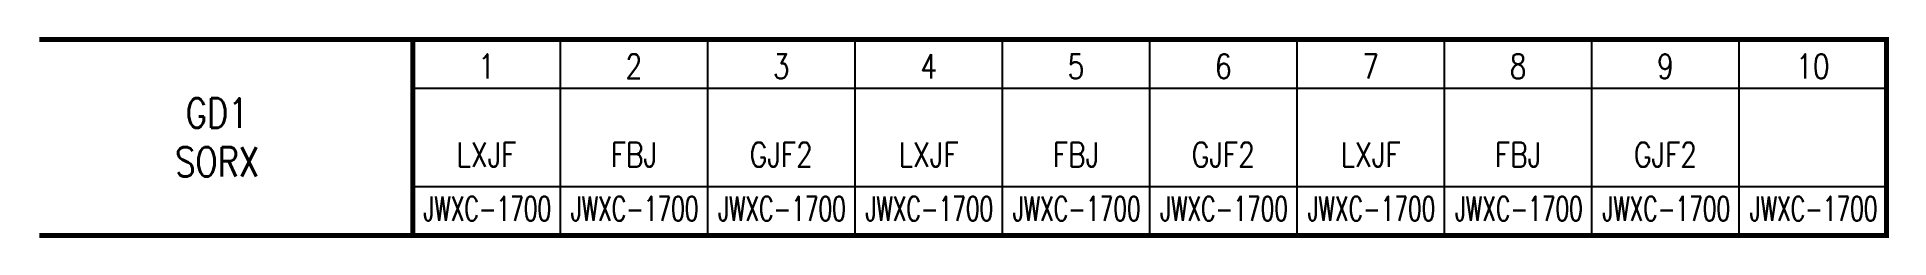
# Model space of a CAD drawing. Header units: millimetres. Extents: x 0 to 188, y 0 to 20.
import ezdxf
from ezdxf.enums import TextEntityAlignment as Align

# ---------------------------------------------------------------- set-up
doc = ezdxf.new("R2010")
doc.units = ezdxf.units.MM
doc.styles.get("Standard").update_dxf_attribs({"font": 'txt.shx', "bigfont": 'hztxt.shx'})

msp = doc.modelspace()

# ---------------------------------------------------------------- linework, layer by layer
for points, const_width in [([(0, 20), (188, 20)], 0.5), ([(38, 15), (38, 0), (188, 0), (188, 20), (38, 20), (38, 15)], 0.5), ([(53, 20), (53, 0)], 0.2), ([(68, 20), (68, 0)], 0.2), ([(83, 20), (83, 0)], 0.2), ([(98, 20), (98, 0)], 0.2), ([(113, 20), (113, 0)], 0.2), ([(128, 20), (128, 0)], 0.2), ([(143, 20), (143, 0)], 0.2), ([(158, 20), (158, 0)], 0.2), ([(173, 20), (173, 0)], 0.2), ([(38, 15), (188, 15)], 0.2), ([(38, 5), (188, 5)], 0.2), ([(0, 0), (188, 0)], 0.5)]:
    msp.add_lwpolyline(points, dxfattribs=dict(const_width=const_width))

# ---------------------------------------------------------------- texts
at = {"width": 0.8}
for s, height, p in [('1', 2.5, (45.5, 16)), ('2', 2.5, (60.5, 16)), ('3', 2.5, (75.5, 16)), ('4', 2.5, (90.5, 16)), ('5', 2.5, (105.5, 16)), ('6', 2.5, (120.5, 16)), ('7', 2.5, (135.5, 16)), ('8', 2.5, (150.5, 16)), ('9', 2.5, (165.5, 16)), ('10', 2.5, (180.5, 16)), ('GD1', 3, (18.08, 11))]:
    msp.add_text(s, height=height, dxfattribs=at).set_placement(p, align=Align.CENTER)
at = {"color": 0, "width": 0.8}
for s, p in [('LXJF', (45.5, 7)), ('FBJ', (60.5, 7)), ('GJF2', (75.5, 7))]:
    msp.add_text(s, height=2.5, dxfattribs=at).set_placement(p, align=Align.CENTER)
at = {"color": 4, "width": 0.8}
for s, p in [('LXJF', (90.5, 7)), ('FBJ', (105.5, 7)), ('GJF2', (120.5, 7))]:
    msp.add_text(s, height=2.5, dxfattribs=at).set_placement(p, align=Align.CENTER)
at = {"color": 3, "width": 0.8}
for s, p in [('LXJF', (135.5, 7)), ('FBJ', (150.5, 7)), ('GJF2', (165.5, 7))]:
    msp.add_text(s, height=2.5, dxfattribs=at).set_placement(p, align=Align.CENTER)
at = {"width": 0.624}
for p, p2 in [((39.08, 1.5), (52.08, 1.5)), ((54.08, 1.5), (67.08, 1.5)), ((69.08, 1.5), (82.08, 1.5)), ((84.08, 1.5), (97.08, 1.5)), ((99.08, 1.5), (112.08, 1.5)), ((114.08, 1.5), (127.08, 1.5)), ((129.08, 1.5), (142.08, 1.5)), ((144.08, 1.5), (157.08, 1.5)), ((159.08, 1.5), (172.08, 1.5)), ((174.08, 1.5), (187.08, 1.5))]:
    msp.add_text('JWXC-1700', height=2.5, dxfattribs=at).set_placement(p, p2, align=Align.FIT)
at = {"width": 0.8}
msp.add_attdef('SORX', text='()', height=3, dxfattribs=at).set_placement((18.08, 6.03), align=Align.CENTER)

doc.saveas('drawing.dxf')
